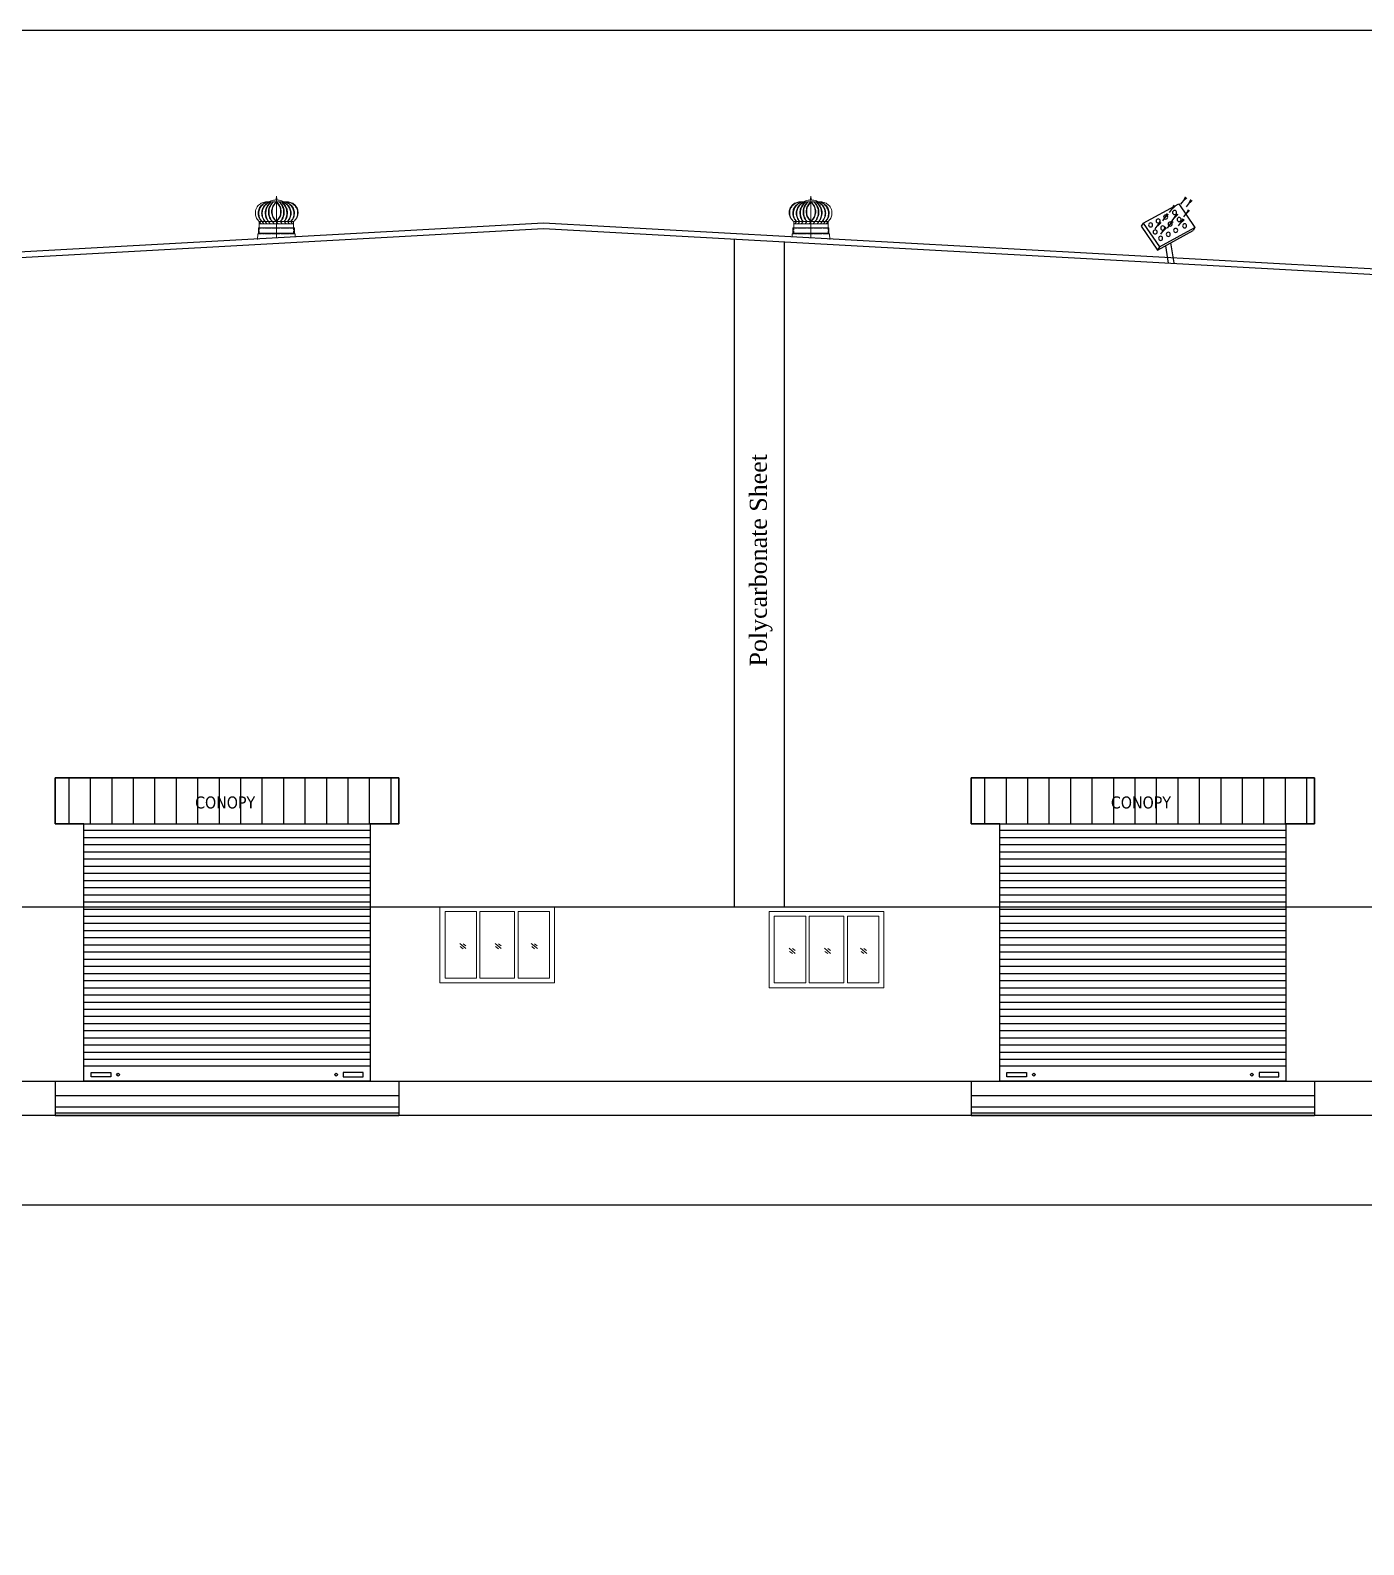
# Model space of a CAD drawing. Header units: metres. Extents: x 31037 to 31490, y -4422 to -3483.
# Drawn here: x 31251.54 to 31274.83, y -4395.07 to -4368.61 of the extents above; entities that cross this region are included whole.
import ezdxf

# ---------------------------------------------------------------- set-up
doc = ezdxf.new("R2010")
doc.units = ezdxf.units.M
doc.header["$LTSCALE"] = 30
doc.header["$MEASUREMENT"] = 0
doc.linetypes.add('DASHDOT', pattern=[1, 0.5, -0.25, 0, -0.25])
doc.layers.get('0').update_dxf_attribs({"color": 30, "lineweight": 40})
for name, color, linetype in [('COLUMN', 2, 'Continuous'), ('JSC-1A-Thin', 254, 'Continuous'), ('JSC-B-Main Wall', 20, 'Continuous')]:
    doc.layers.add(name, color=color, linetype=linetype)
for name, color, linetype, lineweight in [('DIM', 5, 'Continuous', 25), ('HAT', 8, 'Continuous', 18), ('JSC-K-Text 2', 7, 'Continuous', 20), ('JSC-S-Joinerys', 126, 'Continuous', 18), ('TEXT', 11, 'Continuous', 30), ('WINDOW', 3, 'Continuous', 30)]:
    doc.layers.add(name, color=color, linetype=linetype, lineweight=lineweight)
doc.styles.add('DIM', font='times.ttf')
doc.styles.add('JSC-Tahoma', font='tahoma.ttf')
doc.styles.add('ROMANS', font='stylu.ttf', dxfattribs={"width": 0.75})
doc.dimstyles.new('STANDARD$7', dxfattribs={"dimtxt": 0.18, "dimasz": 7, "dimexe": 0.18, "dimexo": 0.0625, "dimgap": 0.09, "dimtad": 0, "dimtih": 1, "dimtoh": 1, "dimdec": 3, "dimzin": 0, "dimdsep": 46, "dimtxsty": 'ROMANS', "dimcen": 0.09, "dimclrd": 3, "dimclrt": 2, "dimaunit": 1, "dimadec": 0, "dimazin": 0, "dimtfac": 1, "dimtdec": 3, "dimtofl": 0, "dimtmove": 2, "dimatfit": 3, "dimfxl": 0, "dimtolj": 1, "dimtzin": 0, "dimarcsym": 0})

# ---------------------------------------------------------------- blocks, each defined once
blk = doc.blocks.new('EGEGRE')
at = {"layer": 'JSC-1A-Thin', "lineweight": 9, "extrusion": (0.000697341, -0.000131776, 1)}
blk.add_line((17325.445, -5309.269, 0), (17325.436, -5309.368), dxfattribs=at)
at = {"layer": 'JSC-1A-Thin', "lineweight": 9, "extrusion": (0.000697341, -0.000131776, 1), "elevation": 12.781}
for points in [[(17325.593, -5308.71), (17325.574, -5308.71), (17325.556, -5308.712), (17325.536, -5308.717), (17325.519, -5308.724), (17325.501, -5308.731), (17325.485, -5308.74), (17325.469, -5308.752), (17325.455, -5308.764), (17325.442, -5308.779), (17325.431, -5308.793), (17325.421, -5308.809), (17325.412, -5308.827), (17325.405, -5308.844), (17325.401, -5308.862), (17325.398, -5308.881), (17325.397, -5308.9), (17325.397, -5308.919), (17325.401, -5308.938), (17325.405, -5308.957), (17325.411, -5308.974), (17325.419, -5308.992), (17325.428, -5309.008), (17325.439, -5309.023), (17325.452, -5309.038), (17325.466, -5309.05)], [(17325.625, -5308.71), (17325.606, -5308.712), (17325.587, -5308.716), (17325.569, -5308.722), (17325.551, -5308.731), (17325.535, -5308.74), (17325.52, -5308.752), (17325.505, -5308.764), (17325.493, -5308.777), (17325.48, -5308.792), (17325.471, -5308.808), (17325.462, -5308.826), (17325.456, -5308.844), (17325.451, -5308.862), (17325.448, -5308.881), (17325.447, -5308.9), (17325.447, -5308.919), (17325.449, -5308.937), (17325.453, -5308.956), (17325.459, -5308.973), (17325.468, -5308.991), (17325.476, -5309.008), (17325.487, -5309.023), (17325.499, -5309.038), (17325.514, -5309.05)], [(17325.625, -5308.71), (17325.605, -5308.715), (17325.587, -5308.721), (17325.568, -5308.729), (17325.551, -5308.739), (17325.535, -5308.75), (17325.52, -5308.764), (17325.506, -5308.779), (17325.495, -5308.793), (17325.484, -5308.811), (17325.475, -5308.829), (17325.468, -5308.847), (17325.462, -5308.867), (17325.459, -5308.885), (17325.458, -5308.905), (17325.459, -5308.926), (17325.461, -5308.946), (17325.466, -5308.965), (17325.472, -5308.984), (17325.48, -5309.002), (17325.489, -5309.019), (17325.501, -5309.035), (17325.514, -5309.05)], [(17325.652, -5308.71), (17325.633, -5308.717), (17325.614, -5308.726), (17325.597, -5308.736), (17325.581, -5308.748), (17325.567, -5308.762), (17325.553, -5308.777), (17325.541, -5308.793), (17325.531, -5308.81), (17325.523, -5308.828), (17325.516, -5308.847), (17325.512, -5308.866), (17325.508, -5308.885), (17325.507, -5308.906), (17325.508, -5308.926), (17325.512, -5308.946), (17325.516, -5308.965), (17325.523, -5308.984), (17325.532, -5309.002), (17325.542, -5309.019), (17325.553, -5309.036), (17325.568, -5309.05)], [(17325.652, -5308.71), (17325.633, -5308.718), (17325.616, -5308.729), (17325.599, -5308.741), (17325.584, -5308.754), (17325.57, -5308.768), (17325.558, -5308.785), (17325.547, -5308.802), (17325.537, -5308.82), (17325.53, -5308.839), (17325.524, -5308.858), (17325.52, -5308.878), (17325.517, -5308.899), (17325.517, -5308.919), (17325.52, -5308.939), (17325.523, -5308.959), (17325.528, -5308.98), (17325.535, -5308.998), (17325.545, -5309.017), (17325.556, -5309.033), (17325.568, -5309.049)], [(17325.679, -5308.709), (17325.662, -5308.72), (17325.645, -5308.733), (17325.631, -5308.747), (17325.617, -5308.763), (17325.605, -5308.78), (17325.595, -5308.798), (17325.586, -5308.817), (17325.579, -5308.837), (17325.574, -5308.856), (17325.57, -5308.877), (17325.569, -5308.898), (17325.57, -5308.919), (17325.572, -5308.939), (17325.577, -5308.959), (17325.583, -5308.98), (17325.592, -5308.998), (17325.602, -5309.017), (17325.613, -5309.034), (17325.626, -5309.05)], [(17325.679, -5308.709), (17325.663, -5308.722), (17325.648, -5308.737), (17325.634, -5308.754), (17325.622, -5308.77), (17325.611, -5308.789), (17325.602, -5308.808), (17325.593, -5308.828), (17325.587, -5308.848), (17325.584, -5308.869), (17325.581, -5308.89), (17325.581, -5308.911), (17325.582, -5308.932), (17325.586, -5308.954), (17325.591, -5308.974), (17325.597, -5308.994), (17325.606, -5309.013), (17325.616, -5309.032), (17325.629, -5309.05)], [(17325.593, -5308.71), (17325.939, -5308.71)], [(17325.907, -5308.71), (17325.885, -5308.699), (17325.861, -5308.691), (17325.838, -5308.684), (17325.815, -5308.679), (17325.79, -5308.676), (17325.766, -5308.675), (17325.742, -5308.676), (17325.716, -5308.679), (17325.693, -5308.684), (17325.67, -5308.691), (17325.647, -5308.699), (17325.625, -5308.71)], [(17325.713, -5308.71), (17325.698, -5308.722), (17325.683, -5308.737), (17325.67, -5308.754), (17325.659, -5308.77), (17325.649, -5308.788), (17325.641, -5308.807), (17325.634, -5308.826), (17325.629, -5308.846), (17325.626, -5308.866), (17325.625, -5308.886), (17325.626, -5308.906), (17325.629, -5308.927), (17325.633, -5308.946), (17325.639, -5308.966), (17325.647, -5308.985), (17325.657, -5309.003), (17325.668, -5309.02), (17325.681, -5309.036), (17325.695, -5309.051)], [(17325.713, -5308.709), (17325.698, -5308.725), (17325.684, -5308.743), (17325.672, -5308.761), (17325.662, -5308.781), (17325.653, -5308.801), (17325.647, -5308.821), (17325.641, -5308.844), (17325.639, -5308.865), (17325.637, -5308.887), (17325.638, -5308.909), (17325.641, -5308.931), (17325.645, -5308.952), (17325.652, -5308.973), (17325.66, -5308.994), (17325.67, -5309.013), (17325.681, -5309.032), (17325.695, -5309.05)], [(17325.765, -5308.71), (17325.75, -5308.722), (17325.735, -5308.737), (17325.723, -5308.752), (17325.712, -5308.768), (17325.702, -5308.785), (17325.694, -5308.803), (17325.688, -5308.821), (17325.684, -5308.841), (17325.681, -5308.86), (17325.68, -5308.88), (17325.681, -5308.9), (17325.684, -5308.919), (17325.689, -5308.938), (17325.695, -5308.957), (17325.703, -5308.975), (17325.713, -5308.992), (17325.724, -5309.009), (17325.737, -5309.023), (17325.751, -5309.037), (17325.767, -5309.049)], [(17325.766, -5308.71), (17325.75, -5308.725), (17325.737, -5308.741), (17325.725, -5308.758), (17325.714, -5308.777), (17325.706, -5308.797), (17325.699, -5308.817), (17325.694, -5308.837), (17325.691, -5308.858), (17325.69, -5308.88), (17325.691, -5308.901), (17325.694, -5308.922), (17325.699, -5308.943), (17325.706, -5308.963), (17325.714, -5308.983), (17325.725, -5309.001), (17325.737, -5309.019), (17325.75, -5309.035), (17325.766, -5309.05)], [(17325.754, -5308.667), (17325.777, -5308.667), (17325.777, -5308.674), (17325.754, -5308.674), (17325.754, -5308.667)], [(17325.761, -5308.637), (17325.77, -5308.637)], [(17325.761, -5308.637), (17325.761, -5308.667)], [(17325.762, -5309.05), (17325.777, -5309.035), (17325.79, -5309.019), (17325.803, -5309.001), (17325.813, -5308.983), (17325.822, -5308.963), (17325.828, -5308.943), (17325.834, -5308.922), (17325.836, -5308.901), (17325.837, -5308.88), (17325.836, -5308.858), (17325.834, -5308.837), (17325.828, -5308.817), (17325.822, -5308.797), (17325.813, -5308.777), (17325.803, -5308.758), (17325.79, -5308.741), (17325.777, -5308.725), (17325.762, -5308.71)], [(17325.762, -5309.049), (17325.777, -5309.037), (17325.791, -5309.023), (17325.804, -5309.009), (17325.815, -5308.992), (17325.825, -5308.975), (17325.834, -5308.957), (17325.84, -5308.938), (17325.844, -5308.919), (17325.848, -5308.9), (17325.848, -5308.88), (17325.848, -5308.86), (17325.844, -5308.841), (17325.84, -5308.821), (17325.834, -5308.803), (17325.826, -5308.785), (17325.817, -5308.768), (17325.806, -5308.752), (17325.793, -5308.737), (17325.779, -5308.722), (17325.763, -5308.71)], [(17325.77, -5308.637), (17325.77, -5308.667)], [(17325.833, -5309.05), (17325.846, -5309.032), (17325.858, -5309.013), (17325.868, -5308.994), (17325.876, -5308.973), (17325.882, -5308.952), (17325.887, -5308.931), (17325.89, -5308.909), (17325.89, -5308.887), (17325.889, -5308.865), (17325.886, -5308.844), (17325.881, -5308.821), (17325.874, -5308.801), (17325.866, -5308.781), (17325.855, -5308.761), (17325.844, -5308.743), (17325.83, -5308.725), (17325.815, -5308.709)], [(17325.834, -5309.051), (17325.848, -5309.036), (17325.86, -5309.02), (17325.871, -5309.003), (17325.881, -5308.985), (17325.889, -5308.966), (17325.895, -5308.946), (17325.899, -5308.927), (17325.903, -5308.906), (17325.903, -5308.886), (17325.903, -5308.866), (17325.899, -5308.846), (17325.894, -5308.826), (17325.888, -5308.807), (17325.88, -5308.788), (17325.869, -5308.77), (17325.859, -5308.754), (17325.845, -5308.737), (17325.831, -5308.722), (17325.815, -5308.71)], [(17325.9, -5309.05), (17325.912, -5309.032), (17325.922, -5309.013), (17325.931, -5308.994), (17325.937, -5308.974), (17325.942, -5308.954), (17325.946, -5308.932), (17325.947, -5308.911), (17325.946, -5308.89), (17325.944, -5308.869), (17325.941, -5308.848), (17325.935, -5308.828), (17325.927, -5308.808), (17325.917, -5308.789), (17325.907, -5308.77), (17325.894, -5308.754), (17325.88, -5308.737), (17325.865, -5308.722), (17325.849, -5308.709)], [(17325.903, -5309.05), (17325.915, -5309.034), (17325.927, -5309.017), (17325.936, -5308.998), (17325.945, -5308.98), (17325.951, -5308.959), (17325.955, -5308.939), (17325.959, -5308.919), (17325.959, -5308.898), (17325.958, -5308.877), (17325.955, -5308.856), (17325.95, -5308.837), (17325.942, -5308.817), (17325.934, -5308.798), (17325.923, -5308.78), (17325.911, -5308.763), (17325.898, -5308.747), (17325.882, -5308.733), (17325.867, -5308.72), (17325.849, -5308.709)], [(17325.961, -5309.049), (17325.973, -5309.033), (17325.983, -5309.017), (17325.992, -5308.998), (17326, -5308.98), (17326.005, -5308.959), (17326.009, -5308.939), (17326.011, -5308.919), (17326.011, -5308.899), (17326.009, -5308.878), (17326.005, -5308.858), (17325.999, -5308.839), (17325.991, -5308.82), (17325.982, -5308.802), (17325.971, -5308.785), (17325.959, -5308.768), (17325.944, -5308.754), (17325.929, -5308.741), (17325.913, -5308.729), (17325.895, -5308.718), (17325.877, -5308.71)], [(17325.961, -5309.05), (17325.974, -5309.036), (17325.986, -5309.019), (17325.997, -5309.002), (17326.005, -5308.984), (17326.012, -5308.965), (17326.017, -5308.946), (17326.02, -5308.926), (17326.02, -5308.906), (17326.02, -5308.885), (17326.017, -5308.866), (17326.012, -5308.847), (17326.005, -5308.828), (17325.997, -5308.81), (17325.987, -5308.793), (17325.974, -5308.777), (17325.961, -5308.762), (17325.946, -5308.748), (17325.931, -5308.736), (17325.914, -5308.726), (17325.896, -5308.717), (17325.877, -5308.71)], [(17325.903, -5308.71), (17325.922, -5308.712), (17325.941, -5308.716), (17325.959, -5308.722), (17325.976, -5308.731), (17325.992, -5308.74), (17326.007, -5308.752), (17326.022, -5308.764), (17326.035, -5308.777), (17326.047, -5308.792), (17326.056, -5308.808), (17326.065, -5308.826), (17326.072, -5308.844), (17326.077, -5308.862), (17326.08, -5308.881), (17326.081, -5308.9), (17326.08, -5308.919), (17326.078, -5308.937), (17326.074, -5308.956), (17326.068, -5308.973), (17326.06, -5308.991), (17326.051, -5309.008), (17326.04, -5309.023), (17326.028, -5309.038), (17326.014, -5309.05), (17326.027, -5309.035), (17326.038, -5309.019), (17326.049, -5309.002), (17326.056, -5308.984), (17326.063, -5308.965), (17326.068, -5308.946), (17326.07, -5308.926), (17326.07, -5308.905), (17326.069, -5308.885), (17326.066, -5308.867), (17326.06, -5308.847), (17326.053, -5308.829), (17326.045, -5308.811), (17326.034, -5308.793), (17326.022, -5308.779), (17326.008, -5308.764), (17325.994, -5308.75), (17325.978, -5308.739), (17325.96, -5308.729), (17325.942, -5308.721), (17325.923, -5308.715), (17325.904, -5308.71)], [(17326.065, -5309.049), (17326.08, -5309.038), (17326.093, -5309.024), (17326.106, -5309.01), (17326.116, -5308.994), (17326.126, -5308.977), (17326.133, -5308.961), (17326.138, -5308.943), (17326.142, -5308.923), (17326.144, -5308.905), (17326.144, -5308.886), (17326.142, -5308.867), (17326.138, -5308.849), (17326.132, -5308.831), (17326.125, -5308.814), (17326.116, -5308.798), (17326.105, -5308.782), (17326.092, -5308.767), (17326.079, -5308.754), (17326.063, -5308.743), (17326.049, -5308.733), (17326.031, -5308.724), (17326.013, -5308.718), (17325.995, -5308.713), (17325.977, -5308.71), (17325.958, -5308.709), (17325.939, -5308.71)], [(17326.066, -5309.05), (17326.08, -5309.038), (17326.093, -5309.023), (17326.104, -5309.008), (17326.114, -5308.992), (17326.122, -5308.974), (17326.127, -5308.957), (17326.132, -5308.938), (17326.135, -5308.919), (17326.135, -5308.9), (17326.134, -5308.881), (17326.131, -5308.862), (17326.126, -5308.844), (17326.12, -5308.827), (17326.111, -5308.809), (17326.101, -5308.793), (17326.09, -5308.779), (17326.077, -5308.764), (17326.063, -5308.752), (17326.047, -5308.74), (17326.031, -5308.731), (17326.013, -5308.724), (17325.996, -5308.717), (17325.977, -5308.712), (17325.959, -5308.71), (17325.94, -5308.71)], [(17325.441, -5309.268), (17325.466, -5309.268)], [(17325.451, -5309.159), (17326.08, -5309.159)], [(17326.08, -5309.254), (17325.451, -5309.254), (17325.451, -5309.159)], [(17325.466, -5309.05), (17326.066, -5309.05)], [(17325.466, -5309.05), (17325.497, -5309.093)], [(17325.466, -5309.159), (17325.466, -5309.05)], [(17325.466, -5309.093), (17326.066, -5309.093)], [(17325.466, -5309.169), (17325.467, -5309.169)], [(17325.466, -5309.169), (17325.466, -5309.17)], [(17325.466, -5309.172), (17325.466, -5309.173)], [(17325.466, -5309.174), (17325.466, -5309.176)], [(17325.466, -5309.176), (17325.466, -5309.178)], [(17325.466, -5309.179), (17325.466, -5309.182)], [(17325.466, -5309.182), (17325.466, -5309.184)], [(17325.466, -5309.184), (17325.466, -5309.186)], [(17325.466, -5309.187), (17325.466, -5309.19)], [(17325.466, -5309.191), (17325.466, -5309.192)], [(17325.466, -5309.193), (17325.466, -5309.195)], [(17325.466, -5309.195), (17325.466, -5309.197)], [(17325.466, -5309.199), (17325.466, -5309.201)], [(17325.466, -5309.201), (17325.466, -5309.203)], [(17325.466, -5309.203), (17325.466, -5309.205)], [(17325.466, -5309.206), (17325.466, -5309.209)], [(17325.466, -5309.209), (17325.466, -5309.211)], [(17325.466, -5309.212), (17325.466, -5309.214)], [(17325.466, -5309.214), (17325.466, -5309.217)], [(17325.466, -5309.218), (17325.466, -5309.22)], [(17325.466, -5309.22), (17325.466, -5309.222)], [(17325.466, -5309.222), (17325.466, -5309.224)], [(17325.466, -5309.225), (17325.466, -5309.228)], [(17325.466, -5309.228), (17325.466, -5309.23)], [(17325.466, -5309.231), (17325.466, -5309.232)], [(17325.466, -5309.233), (17325.466, -5309.236)], [(17325.466, -5309.237), (17325.466, -5309.239)], [(17325.466, -5309.239), (17325.466, -5309.241)], [(17325.466, -5309.241), (17325.466, -5309.243)], [(17325.466, -5309.245), (17325.466, -5309.247)], [(17325.466, -5309.247), (17325.466, -5309.249)], [(17325.466, -5309.25), (17325.466, -5309.251)], [(17325.466, -5309.252), (17325.466, -5309.255)], [(17325.466, -5309.255), (17325.466, -5309.258)], [(17325.466, -5309.258), (17325.466, -5309.26)], [(17325.466, -5309.261), (17325.466, -5309.263)], [(17325.466, -5309.264), (17325.466, -5309.266)], [(17325.466, -5309.266), (17325.466, -5309.268)], [(17325.466, -5309.268), (17325.467, -5309.268)], [(17325.468, -5309.169), (17325.47, -5309.169)], [(17325.468, -5309.268), (17325.47, -5309.268)], [(17325.47, -5309.169), (17325.472, -5309.169)], [(17325.47, -5309.268), (17325.472, -5309.268)], [(17325.474, -5309.169), (17325.475, -5309.169)], [(17325.474, -5309.268), (17325.475, -5309.268)], [(17325.476, -5309.169), (17325.478, -5309.169)], [(17325.476, -5309.268), (17325.478, -5309.268)], [(17325.478, -5309.169), (17325.48, -5309.169)], [(17325.478, -5309.268), (17325.48, -5309.268)], [(17325.481, -5309.169), (17325.483, -5309.169)], [(17325.481, -5309.268), (17325.483, -5309.268)], [(17325.484, -5309.169), (17325.486, -5309.169)], [(17325.484, -5309.268), (17325.486, -5309.268)], [(17325.487, -5309.169), (17325.489, -5309.169)], [(17325.487, -5309.268), (17325.489, -5309.268)], [(17325.489, -5309.169), (17325.491, -5309.169)], [(17325.489, -5309.268), (17325.491, -5309.268)], [(17325.493, -5309.169), (17325.494, -5309.169)], [(17325.493, -5309.268), (17325.494, -5309.268)], [(17325.495, -5309.169), (17325.497, -5309.169)], [(17325.495, -5309.268), (17325.497, -5309.268)], [(17325.497, -5309.169), (17325.499, -5309.169)], [(17325.497, -5309.268), (17325.499, -5309.268)], [(17325.501, -5309.169), (17325.502, -5309.169)], [(17325.501, -5309.268), (17325.502, -5309.268)], [(17325.503, -5309.169), (17325.505, -5309.169)], [(17325.503, -5309.268), (17325.505, -5309.268)], [(17325.505, -5309.169), (17325.507, -5309.169)], [(17325.505, -5309.268), (17325.507, -5309.268)], [(17325.508, -5309.169), (17325.51, -5309.169)], [(17325.508, -5309.268), (17325.51, -5309.268)], [(17325.512, -5309.169), (17325.513, -5309.169)], [(17325.512, -5309.268), (17325.513, -5309.268)], [(17325.514, -5309.05), (17325.545, -5309.093)], [(17325.514, -5309.169), (17325.516, -5309.169)], [(17325.514, -5309.268), (17325.516, -5309.268)], [(17325.516, -5309.169), (17325.519, -5309.169)], [(17325.516, -5309.268), (17325.519, -5309.268)], [(17325.52, -5309.169), (17325.521, -5309.169)], [(17325.52, -5309.268), (17325.521, -5309.268)], [(17325.522, -5309.169), (17325.524, -5309.169)], [(17325.522, -5309.268), (17325.524, -5309.268)], [(17325.524, -5309.169), (17325.526, -5309.169)], [(17325.524, -5309.268), (17325.526, -5309.268)], [(17325.527, -5309.169), (17325.529, -5309.169)], [(17325.527, -5309.268), (17325.529, -5309.268)], [(17325.53, -5309.169), (17325.532, -5309.169)], [(17325.53, -5309.268), (17325.532, -5309.268)], [(17325.533, -5309.169), (17325.535, -5309.169)], [(17325.533, -5309.268), (17325.535, -5309.268)], [(17325.535, -5309.169), (17325.538, -5309.169)], [(17325.535, -5309.268), (17325.538, -5309.268)], [(17325.539, -5309.169), (17325.54, -5309.169)], [(17325.539, -5309.268), (17325.54, -5309.268)], [(17325.541, -5309.169), (17325.543, -5309.169)], [(17325.541, -5309.268), (17325.543, -5309.268)], [(17325.543, -5309.169), (17325.545, -5309.169)], [(17325.543, -5309.268), (17325.545, -5309.268)], [(17325.547, -5309.169), (17325.548, -5309.169)], [(17325.547, -5309.268), (17325.548, -5309.268)], [(17325.549, -5309.169), (17325.551, -5309.169)], [(17325.549, -5309.268), (17325.551, -5309.268)], [(17325.551, -5309.169), (17325.553, -5309.169)], [(17325.551, -5309.268), (17325.553, -5309.268)], [(17325.554, -5309.169), (17325.557, -5309.169)], [(17325.554, -5309.268), (17325.557, -5309.268)], [(17325.558, -5309.169), (17325.559, -5309.169)], [(17325.558, -5309.268), (17325.559, -5309.268)], [(17325.56, -5309.169), (17325.562, -5309.169)], [(17325.56, -5309.268), (17325.562, -5309.268)], [(17325.562, -5309.169), (17325.565, -5309.169)], [(17325.562, -5309.268), (17325.565, -5309.268)], [(17325.566, -5309.169), (17325.567, -5309.169)], [(17325.566, -5309.268), (17325.567, -5309.268)], [(17325.567, -5309.05), (17325.599, -5309.093)], [(17325.568, -5309.169), (17325.57, -5309.169)], [(17325.568, -5309.268), (17325.57, -5309.268)], [(17325.57, -5309.169), (17325.572, -5309.169)], [(17325.57, -5309.268), (17325.572, -5309.268)], [(17325.574, -5309.169), (17325.576, -5309.169)], [(17325.574, -5309.268), (17325.576, -5309.268)], [(17325.576, -5309.169), (17325.578, -5309.169)], [(17325.576, -5309.268), (17325.578, -5309.268)], [(17325.579, -5309.169), (17325.581, -5309.169)], [(17325.579, -5309.268), (17325.581, -5309.268)], [(17325.581, -5309.169), (17325.584, -5309.169)], [(17325.581, -5309.268), (17325.584, -5309.268)], [(17325.585, -5309.169), (17325.586, -5309.169)], [(17325.585, -5309.268), (17325.586, -5309.268)], [(17325.587, -5309.169), (17325.589, -5309.169)], [(17325.587, -5309.268), (17325.589, -5309.268)], [(17325.589, -5309.169), (17325.592, -5309.169)], [(17325.589, -5309.268), (17325.592, -5309.268)], [(17325.593, -5309.169), (17325.595, -5309.169)], [(17325.593, -5309.268), (17325.595, -5309.268)], [(17325.595, -5309.169), (17325.597, -5309.169)], [(17325.595, -5309.268), (17325.597, -5309.268)], [(17325.597, -5309.169), (17325.599, -5309.169)], [(17325.597, -5309.268), (17325.599, -5309.268)], [(17325.6, -5309.169), (17325.603, -5309.169)], [(17325.6, -5309.268), (17325.603, -5309.268)], [(17325.604, -5309.169), (17325.605, -5309.169)], [(17325.604, -5309.268), (17325.605, -5309.268)], [(17325.606, -5309.169), (17325.608, -5309.169)], [(17325.606, -5309.268), (17325.608, -5309.268)], [(17325.608, -5309.169), (17325.611, -5309.169)], [(17325.608, -5309.268), (17325.611, -5309.268)], [(17325.612, -5309.169), (17325.614, -5309.169)], [(17325.612, -5309.268), (17325.614, -5309.268)], [(17325.614, -5309.169), (17325.616, -5309.169)], [(17325.614, -5309.268), (17325.616, -5309.268)], [(17325.616, -5309.169), (17325.618, -5309.169)], [(17325.616, -5309.268), (17325.618, -5309.268)], [(17325.62, -5309.169), (17325.622, -5309.169)], [(17325.62, -5309.268), (17325.622, -5309.268)], [(17325.622, -5309.169), (17325.624, -5309.169)], [(17325.622, -5309.268), (17325.624, -5309.268)], [(17325.625, -5309.169), (17325.627, -5309.169)], [(17325.625, -5309.268), (17325.627, -5309.268)], [(17325.626, -5309.05), (17325.658, -5309.093)], [(17325.627, -5309.169), (17325.63, -5309.169)], [(17325.627, -5309.268), (17325.63, -5309.268)], [(17325.631, -5309.169), (17325.633, -5309.169)], [(17325.631, -5309.268), (17325.633, -5309.268)], [(17325.633, -5309.169), (17325.635, -5309.169)], [(17325.633, -5309.268), (17325.635, -5309.268)], [(17325.635, -5309.169), (17325.638, -5309.169)], [(17325.635, -5309.268), (17325.638, -5309.268)], [(17325.639, -5309.169), (17325.641, -5309.169)], [(17325.639, -5309.268), (17325.641, -5309.268)], [(17325.641, -5309.169), (17325.643, -5309.169)], [(17325.641, -5309.268), (17325.643, -5309.268)], [(17325.644, -5309.169), (17325.645, -5309.169)], [(17325.644, -5309.268), (17325.645, -5309.268)], [(17325.647, -5309.169), (17325.649, -5309.169)], [(17325.647, -5309.268), (17325.649, -5309.268)], [(17325.65, -5309.169), (17325.652, -5309.169)], [(17325.65, -5309.268), (17325.652, -5309.268)], [(17325.652, -5309.169), (17325.654, -5309.169)], [(17325.652, -5309.268), (17325.654, -5309.268)], [(17325.654, -5309.169), (17325.657, -5309.169)], [(17325.654, -5309.268), (17325.657, -5309.268)], [(17325.658, -5309.169), (17325.66, -5309.169)], [(17325.658, -5309.268), (17325.66, -5309.268)], [(17325.66, -5309.169), (17325.662, -5309.169)], [(17325.66, -5309.268), (17325.662, -5309.268)], [(17325.663, -5309.169), (17325.665, -5309.169)], [(17325.663, -5309.268), (17325.665, -5309.268)], [(17325.666, -5309.169), (17325.668, -5309.169)], [(17325.666, -5309.268), (17325.668, -5309.268)], [(17325.668, -5309.169), (17325.67, -5309.169)], [(17325.668, -5309.268), (17325.67, -5309.268)], [(17325.671, -5309.169), (17325.673, -5309.169)], [(17325.671, -5309.268), (17325.673, -5309.268)], [(17325.673, -5309.169), (17325.676, -5309.169)], [(17325.673, -5309.268), (17325.676, -5309.268)], [(17325.677, -5309.169), (17325.679, -5309.169)], [(17325.677, -5309.268), (17325.679, -5309.268)], [(17325.679, -5309.169), (17325.681, -5309.169)], [(17325.679, -5309.268), (17325.681, -5309.268)], [(17325.682, -5309.169), (17325.684, -5309.169)], [(17325.682, -5309.268), (17325.684, -5309.268)], [(17325.685, -5309.169), (17325.687, -5309.169)], [(17325.685, -5309.268), (17325.687, -5309.268)], [(17325.687, -5309.169), (17325.689, -5309.169)], [(17325.687, -5309.268), (17325.689, -5309.268)], [(17325.69, -5309.169), (17325.691, -5309.169)], [(17325.69, -5309.268), (17325.691, -5309.268)], [(17325.693, -5309.169), (17325.695, -5309.169)], [(17325.693, -5309.268), (17325.695, -5309.268)], [(17325.695, -5309.05), (17325.726, -5309.093)], [(17325.696, -5309.169), (17325.698, -5309.169)], [(17325.696, -5309.268), (17325.698, -5309.268)], [(17325.698, -5309.169), (17325.7, -5309.169)], [(17325.698, -5309.268), (17325.7, -5309.268)], [(17325.702, -5309.169), (17325.703, -5309.169)], [(17325.702, -5309.268), (17325.703, -5309.268)], [(17325.704, -5309.169), (17325.706, -5309.169)], [(17325.704, -5309.268), (17325.706, -5309.268)], [(17325.706, -5309.169), (17325.708, -5309.169)], [(17325.706, -5309.268), (17325.708, -5309.268)], [(17325.709, -5309.169), (17325.711, -5309.169)], [(17325.709, -5309.268), (17325.711, -5309.268)], [(17325.712, -5309.169), (17325.714, -5309.169)], [(17325.712, -5309.268), (17325.714, -5309.268)], [(17325.714, -5309.169), (17325.716, -5309.169)], [(17325.714, -5309.268), (17325.716, -5309.268)], [(17325.717, -5309.169), (17325.719, -5309.169)], [(17325.717, -5309.268), (17325.719, -5309.268)], [(17325.721, -5309.169), (17325.722, -5309.169)], [(17325.721, -5309.268), (17325.722, -5309.268)], [(17325.723, -5309.169), (17325.725, -5309.169)], [(17325.723, -5309.268), (17325.725, -5309.268)], [(17325.725, -5309.169), (17325.727, -5309.169)], [(17325.725, -5309.268), (17325.727, -5309.268)], [(17325.728, -5309.169), (17325.73, -5309.169)], [(17325.728, -5309.268), (17325.73, -5309.268)], [(17325.731, -5309.169), (17325.733, -5309.169)], [(17325.731, -5309.268), (17325.733, -5309.268)], [(17325.733, -5309.169), (17325.735, -5309.169)], [(17325.733, -5309.268), (17325.735, -5309.268)], [(17325.736, -5309.169), (17325.738, -5309.169)], [(17325.736, -5309.268), (17325.738, -5309.268)], [(17325.739, -5309.169), (17325.741, -5309.169)], [(17325.739, -5309.268), (17325.741, -5309.268)], [(17325.742, -5309.169), (17325.744, -5309.169)], [(17325.742, -5309.268), (17325.744, -5309.268)], [(17325.744, -5309.169), (17325.746, -5309.169)], [(17325.744, -5309.268), (17325.746, -5309.268)], [(17325.748, -5309.169), (17325.749, -5309.169)], [(17325.748, -5309.268), (17325.749, -5309.268)], [(17325.75, -5309.169), (17325.752, -5309.169)], [(17325.75, -5309.268), (17325.752, -5309.268)], [(17325.752, -5309.169), (17325.754, -5309.169)], [(17325.752, -5309.268), (17325.754, -5309.268)], [(17325.755, -5309.169), (17325.757, -5309.169)], [(17325.755, -5309.268), (17325.757, -5309.268)], [(17325.758, -5309.169), (17325.76, -5309.169)], [(17325.758, -5309.268), (17325.76, -5309.268)], [(17325.76, -5309.169), (17325.762, -5309.169)], [(17325.76, -5309.268), (17325.762, -5309.268)], [(17325.762, -5309.05), (17325.794, -5309.093)], [(17325.763, -5309.169), (17325.766, -5309.169)], [(17325.763, -5309.268), (17325.766, -5309.268)], [(17325.767, -5309.169), (17325.768, -5309.169)], [(17325.767, -5309.268), (17325.768, -5309.268)], [(17325.769, -5309.169), (17325.771, -5309.169)], [(17325.769, -5309.268), (17325.771, -5309.268)], [(17325.771, -5309.169), (17325.773, -5309.169)], [(17325.771, -5309.268), (17325.773, -5309.268)], [(17325.775, -5309.169), (17325.776, -5309.169)], [(17325.775, -5309.268), (17325.776, -5309.268)], [(17325.777, -5309.169), (17325.779, -5309.169)], [(17325.777, -5309.268), (17325.779, -5309.268)], [(17325.779, -5309.169), (17325.781, -5309.169)], [(17325.779, -5309.268), (17325.781, -5309.268)], [(17325.782, -5309.169), (17325.785, -5309.169)], [(17325.782, -5309.268), (17325.785, -5309.268)], [(17325.785, -5309.169), (17325.787, -5309.169)], [(17325.785, -5309.268), (17325.787, -5309.268)], [(17325.788, -5309.169), (17325.79, -5309.169)], [(17325.788, -5309.268), (17325.79, -5309.268)], [(17325.79, -5309.169), (17325.793, -5309.169)], [(17325.79, -5309.268), (17325.793, -5309.268)], [(17325.794, -5309.169), (17325.795, -5309.169)], [(17325.794, -5309.268), (17325.795, -5309.268)], [(17325.796, -5309.169), (17325.798, -5309.169)], [(17325.796, -5309.268), (17325.798, -5309.268)], [(17325.798, -5309.169), (17325.8, -5309.169)], [(17325.798, -5309.268), (17325.8, -5309.268)], [(17325.801, -5309.169), (17325.804, -5309.169)], [(17325.801, -5309.268), (17325.804, -5309.268)], [(17325.804, -5309.169), (17325.806, -5309.169)], [(17325.804, -5309.268), (17325.806, -5309.268)], [(17325.806, -5309.169), (17325.808, -5309.169)], [(17325.806, -5309.268), (17325.808, -5309.268)], [(17325.809, -5309.169), (17325.812, -5309.169)], [(17325.809, -5309.268), (17325.812, -5309.268)], [(17325.813, -5309.169), (17325.814, -5309.169)], [(17325.813, -5309.268), (17325.814, -5309.268)], [(17325.815, -5309.169), (17325.817, -5309.169)], [(17325.815, -5309.268), (17325.817, -5309.268)], [(17325.817, -5309.169), (17325.819, -5309.169)], [(17325.817, -5309.268), (17325.819, -5309.268)], [(17325.821, -5309.169), (17325.823, -5309.169)], [(17325.821, -5309.268), (17325.823, -5309.268)], [(17325.823, -5309.169), (17325.825, -5309.169)], [(17325.823, -5309.268), (17325.825, -5309.268)], [(17325.825, -5309.169), (17325.827, -5309.169)], [(17325.825, -5309.268), (17325.827, -5309.268)], [(17325.828, -5309.169), (17325.831, -5309.169)], [(17325.828, -5309.268), (17325.831, -5309.268)], [(17325.831, -5309.169), (17325.833, -5309.169)], [(17325.831, -5309.268), (17325.833, -5309.268)], [(17325.834, -5309.05), (17325.865, -5309.093)], [(17325.834, -5309.169), (17325.836, -5309.169)], [(17325.834, -5309.268), (17325.836, -5309.268)], [(17325.836, -5309.169), (17325.839, -5309.169)], [(17325.836, -5309.268), (17325.839, -5309.268)], [(17325.84, -5309.169), (17325.842, -5309.169)], [(17325.84, -5309.268), (17325.842, -5309.268)], [(17325.842, -5309.169), (17325.844, -5309.169)], [(17325.842, -5309.268), (17325.844, -5309.268)], [(17325.844, -5309.169), (17325.846, -5309.169)], [(17325.844, -5309.268), (17325.846, -5309.268)], [(17325.848, -5309.169), (17325.85, -5309.169)], [(17325.848, -5309.268), (17325.85, -5309.268)], [(17325.85, -5309.169), (17325.852, -5309.169)], [(17325.85, -5309.268), (17325.852, -5309.268)], [(17325.853, -5309.169), (17325.854, -5309.169)], [(17325.853, -5309.268), (17325.854, -5309.268)], [(17325.855, -5309.169), (17325.858, -5309.169)], [(17325.855, -5309.268), (17325.858, -5309.268)], [(17325.859, -5309.169), (17325.861, -5309.169)], [(17325.859, -5309.268), (17325.861, -5309.268)], [(17325.861, -5309.169), (17325.863, -5309.169)], [(17325.861, -5309.268), (17325.863, -5309.268)], [(17325.864, -5309.169), (17325.866, -5309.169)], [(17325.864, -5309.268), (17325.866, -5309.268)], [(17325.867, -5309.169), (17325.869, -5309.169)], [(17325.867, -5309.268), (17325.869, -5309.268)], [(17325.869, -5309.169), (17325.871, -5309.169)], [(17325.869, -5309.268), (17325.871, -5309.268)], [(17325.872, -5309.169), (17325.873, -5309.169)], [(17325.872, -5309.268), (17325.873, -5309.268)], [(17325.874, -5309.169), (17325.877, -5309.169)], [(17325.874, -5309.268), (17325.877, -5309.268)], [(17325.877, -5309.169), (17325.88, -5309.169)], [(17325.877, -5309.268), (17325.88, -5309.268)], [(17325.88, -5309.169), (17325.882, -5309.169)], [(17325.88, -5309.268), (17325.882, -5309.268)], [(17325.883, -5309.169), (17325.885, -5309.169)], [(17325.883, -5309.268), (17325.885, -5309.268)], [(17325.886, -5309.169), (17325.888, -5309.169)], [(17325.886, -5309.268), (17325.888, -5309.268)], [(17325.888, -5309.169), (17325.89, -5309.169)], [(17325.888, -5309.268), (17325.89, -5309.268)], [(17325.891, -5309.169), (17325.892, -5309.169)], [(17325.891, -5309.268), (17325.892, -5309.268)], [(17325.894, -5309.169), (17325.896, -5309.169)], [(17325.894, -5309.268), (17325.896, -5309.268)], [(17325.896, -5309.169), (17325.898, -5309.169)], [(17325.896, -5309.268), (17325.898, -5309.268)], [(17325.899, -5309.169), (17325.9, -5309.169)], [(17325.899, -5309.268), (17325.9, -5309.268)], [(17325.901, -5309.05), (17325.934, -5309.093)], [(17325.903, -5309.169), (17325.904, -5309.169)], [(17325.903, -5309.268), (17325.904, -5309.268)], [(17325.905, -5309.169), (17325.907, -5309.169)], [(17325.905, -5309.268), (17325.907, -5309.268)], [(17325.907, -5309.169), (17325.909, -5309.169)], [(17325.907, -5309.268), (17325.909, -5309.268)], [(17325.91, -5309.169), (17325.912, -5309.169)], [(17325.91, -5309.268), (17325.912, -5309.268)], [(17325.913, -5309.169), (17325.915, -5309.169)], [(17325.913, -5309.268), (17325.915, -5309.268)], [(17325.915, -5309.169), (17325.917, -5309.169)], [(17325.915, -5309.268), (17325.917, -5309.268)], [(17325.918, -5309.169), (17325.919, -5309.169)], [(17325.918, -5309.268), (17325.919, -5309.268)], [(17325.921, -5309.169), (17325.923, -5309.169)], [(17325.921, -5309.268), (17325.923, -5309.268)], [(17325.923, -5309.169), (17325.926, -5309.169)], [(17325.923, -5309.268), (17325.926, -5309.268)], [(17325.926, -5309.169), (17325.928, -5309.169)], [(17325.926, -5309.268), (17325.928, -5309.268)], [(17325.929, -5309.169), (17325.931, -5309.169)], [(17325.929, -5309.268), (17325.931, -5309.268)], [(17325.932, -5309.169), (17325.934, -5309.169)], [(17325.932, -5309.268), (17325.934, -5309.268)], [(17325.934, -5309.169), (17325.936, -5309.169)], [(17325.934, -5309.268), (17325.936, -5309.268)], [(17325.937, -5309.169), (17325.939, -5309.169)], [(17325.937, -5309.268), (17325.939, -5309.268)], [(17325.94, -5309.169), (17325.942, -5309.169)], [(17325.94, -5309.268), (17325.942, -5309.268)], [(17325.942, -5309.169), (17325.944, -5309.169)], [(17325.942, -5309.268), (17325.944, -5309.268)], [(17325.945, -5309.169), (17325.946, -5309.169)], [(17325.945, -5309.268), (17325.946, -5309.268)], [(17325.949, -5309.169), (17325.95, -5309.169)], [(17325.949, -5309.268), (17325.95, -5309.268)], [(17325.951, -5309.169), (17325.953, -5309.169)], [(17325.951, -5309.268), (17325.953, -5309.268)], [(17325.953, -5309.169), (17325.955, -5309.169)], [(17325.953, -5309.268), (17325.955, -5309.268)], [(17325.956, -5309.169), (17325.958, -5309.169)], [(17325.956, -5309.268), (17325.958, -5309.268)], [(17325.959, -5309.169), (17325.961, -5309.169)], [(17325.959, -5309.268), (17325.961, -5309.268)], [(17325.961, -5309.05), (17325.992, -5309.093)], [(17325.961, -5309.169), (17325.963, -5309.169)], [(17325.961, -5309.268), (17325.963, -5309.268)], [(17325.964, -5309.169), (17325.965, -5309.169)], [(17325.964, -5309.268), (17325.965, -5309.268)], [(17325.967, -5309.169), (17325.969, -5309.169)], [(17325.967, -5309.268), (17325.969, -5309.268)], [(17325.969, -5309.169), (17325.971, -5309.169)], [(17325.969, -5309.268), (17325.971, -5309.268)], [(17325.972, -5309.169), (17325.974, -5309.169)], [(17325.972, -5309.268), (17325.974, -5309.268)], [(17325.976, -5309.169), (17325.977, -5309.169)], [(17325.976, -5309.268), (17325.977, -5309.268)], [(17325.978, -5309.169), (17325.98, -5309.169)], [(17325.978, -5309.268), (17325.98, -5309.268)], [(17325.98, -5309.169), (17325.982, -5309.169)], [(17325.98, -5309.268), (17325.982, -5309.268)], [(17325.983, -5309.169), (17325.985, -5309.169)], [(17325.983, -5309.268), (17325.985, -5309.268)], [(17325.986, -5309.169), (17325.988, -5309.169)], [(17325.986, -5309.268), (17325.988, -5309.268)], [(17325.988, -5309.169), (17325.99, -5309.169)], [(17325.988, -5309.268), (17325.99, -5309.268)], [(17325.991, -5309.169), (17325.994, -5309.169)], [(17325.991, -5309.268), (17325.994, -5309.268)], [(17325.994, -5309.169), (17325.996, -5309.169)], [(17325.994, -5309.268), (17325.996, -5309.268)], [(17325.997, -5309.169), (17325.999, -5309.169)], [(17325.997, -5309.268), (17325.999, -5309.268)], [(17325.999, -5309.169), (17326.001, -5309.169)], [(17325.999, -5309.268), (17326.001, -5309.268)], [(17326.002, -5309.169), (17326.004, -5309.169)], [(17326.002, -5309.268), (17326.004, -5309.268)], [(17326.005, -5309.169), (17326.007, -5309.169)], [(17326.005, -5309.268), (17326.007, -5309.268)], [(17326.007, -5309.169), (17326.009, -5309.169)], [(17326.007, -5309.268), (17326.009, -5309.268)], [(17326.01, -5309.169), (17326.013, -5309.169)], [(17326.01, -5309.268), (17326.013, -5309.268)], [(17326.013, -5309.169), (17326.015, -5309.169)], [(17326.013, -5309.268), (17326.015, -5309.268)], [(17326.016, -5309.05), (17326.047, -5309.093)], [(17326.016, -5309.169), (17326.017, -5309.169)], [(17326.016, -5309.268), (17326.017, -5309.268)], [(17326.018, -5309.169), (17326.02, -5309.169)], [(17326.018, -5309.268), (17326.02, -5309.268)], [(17326.022, -5309.169), (17326.023, -5309.169)], [(17326.022, -5309.268), (17326.023, -5309.268)], [(17326.024, -5309.169), (17326.026, -5309.169)], [(17326.024, -5309.268), (17326.026, -5309.268)], [(17326.026, -5309.169), (17326.028, -5309.169)], [(17326.026, -5309.268), (17326.028, -5309.268)], [(17326.029, -5309.169), (17326.032, -5309.169)], [(17326.029, -5309.268), (17326.032, -5309.268)], [(17326.032, -5309.169), (17326.034, -5309.169)], [(17326.032, -5309.268), (17326.034, -5309.268)], [(17326.035, -5309.169), (17326.036, -5309.169)], [(17326.035, -5309.268), (17326.036, -5309.268)], [(17326.037, -5309.169), (17326.04, -5309.169)], [(17326.037, -5309.268), (17326.04, -5309.268)], [(17326.04, -5309.169), (17326.042, -5309.169)], [(17326.04, -5309.268), (17326.042, -5309.268)], [(17326.043, -5309.169), (17326.045, -5309.169)], [(17326.043, -5309.268), (17326.045, -5309.268)], [(17326.045, -5309.169), (17326.047, -5309.169)], [(17326.045, -5309.268), (17326.047, -5309.268)], [(17326.049, -5309.169), (17326.051, -5309.169)], [(17326.049, -5309.268), (17326.051, -5309.268)], [(17326.051, -5309.169), (17326.053, -5309.169)], [(17326.051, -5309.268), (17326.053, -5309.268)], [(17326.054, -5309.169), (17326.055, -5309.169)], [(17326.054, -5309.268), (17326.055, -5309.268)], [(17326.056, -5309.169), (17326.059, -5309.169)], [(17326.056, -5309.268), (17326.059, -5309.268)], [(17326.059, -5309.169), (17326.061, -5309.169)], [(17326.059, -5309.268), (17326.061, -5309.268)], [(17326.062, -5309.169), (17326.063, -5309.169)], [(17326.062, -5309.268), (17326.063, -5309.268)], [(17326.064, -5309.169), (17326.066, -5309.169)], [(17326.064, -5309.268), (17326.066, -5309.268)], [(17326.066, -5309.159), (17326.066, -5309.05)], [(17326.066, -5309.169), (17326.066, -5309.17)], [(17326.066, -5309.172), (17326.066, -5309.173)], [(17326.066, -5309.174), (17326.066, -5309.176)], [(17326.066, -5309.176), (17326.066, -5309.178)], [(17326.066, -5309.179), (17326.066, -5309.182)], [(17326.066, -5309.182), (17326.066, -5309.184)], [(17326.066, -5309.184), (17326.066, -5309.186)], [(17326.066, -5309.187), (17326.066, -5309.19)], [(17326.066, -5309.191), (17326.066, -5309.192)], [(17326.066, -5309.193), (17326.066, -5309.195)], [(17326.066, -5309.195), (17326.066, -5309.197)], [(17326.066, -5309.199), (17326.066, -5309.201)], [(17326.066, -5309.201), (17326.066, -5309.203)], [(17326.066, -5309.203), (17326.066, -5309.205)], [(17326.066, -5309.206), (17326.066, -5309.209)], [(17326.066, -5309.209), (17326.066, -5309.211)], [(17326.066, -5309.212), (17326.066, -5309.214)], [(17326.066, -5309.214), (17326.066, -5309.217)], [(17326.066, -5309.218), (17326.066, -5309.22)], [(17326.066, -5309.22), (17326.066, -5309.222)], [(17326.066, -5309.222), (17326.066, -5309.224)], [(17326.066, -5309.225), (17326.066, -5309.228)], [(17326.066, -5309.228), (17326.066, -5309.23)], [(17326.066, -5309.231), (17326.066, -5309.232)], [(17326.066, -5309.233), (17326.066, -5309.236)], [(17326.066, -5309.237), (17326.066, -5309.239)], [(17326.066, -5309.239), (17326.066, -5309.241)], [(17326.066, -5309.241), (17326.066, -5309.243)], [(17326.066, -5309.245), (17326.066, -5309.247)], [(17326.066, -5309.247), (17326.066, -5309.249)], [(17326.066, -5309.25), (17326.066, -5309.251)], [(17326.066, -5309.252), (17326.066, -5309.255)], [(17326.066, -5309.255), (17326.066, -5309.258)], [(17326.066, -5309.258), (17326.066, -5309.26)], [(17326.066, -5309.261), (17326.066, -5309.263)], [(17326.066, -5309.264), (17326.066, -5309.266)], [(17326.066, -5309.266), (17326.066, -5309.268)], [(17326.091, -5309.268), (17326.066, -5309.268)], [(17326.08, -5309.254), (17326.08, -5309.159)], [(17326.091, -5309.268), (17326.094, -5309.315)]]:
    blk.add_lwpolyline(points, dxfattribs=at)
at = {"layer": 'JSC-1A-Thin', "linetype": 'DASHDOT', "lineweight": 9, "extrusion": (0.000697341, -0.000131776, 1), "elevation": 12.781}
blk.add_lwpolyline([(17325.766, -5308.611), (17325.766, -5309.34)], dxfattribs=at)
blk = doc.blocks.new('1500')
at = {"layer": 'JSC-S-Joinerys'}
for p, q in [((270, 1125, 0), (270, 75, 0)), ((326, 1125, 0), (326, 75, 0)), ((-632, 540), (-533, 621)), ((-629, 587), (-589, 617)), ((-586, 538), (-543, 572)), ((-65, 540), (33, 621)), ((-62, 587), (-23, 617)), ((-19, 538), (24, 572)), ((490, 540), (589, 621)), ((493, 587), (533, 617)), ((536, 538), (579, 572))]:
    blk.add_line(p, q, dxfattribs=at)
for points in [[(900, 0), (-900, 0), (-900, 1200), (900, 1200)], [(-328, 75), (-825, 75), (-825, 1125), (-328, 1125)]]:
    blk.add_lwpolyline(points, close=True, dxfattribs=at)
for points in [[(270, 1125), (-273, 1125), (-273, 75), (270, 75)], [(326, 75), (820, 75), (820, 1125), (326, 1125)]]:
    blk.add_lwpolyline(points, dxfattribs=at)
blk = doc.blocks.new('WFGRFGFGSW')
at = {"layer": 'COLUMN', "color": 7}
for p, q in [((17313.646, -5254.599, 0), (17313.362, -5255.013, 0)), ((17314.267, -5254.94, 0), (17313.646, -5254.599, 0)), ((17313.362, -5255.013, 0), (17313.394, -5255.068, 0)), ((17313.982, -5255.355, 0), (17313.362, -5255.013, 0)), ((17314.267, -5254.94, 0), (17313.982, -5255.355, 0)), ((17314.299, -5254.994, 0), (17314.014, -5255.409, 0)), ((17314.267, -5254.94, 0), (17314.299, -5254.994, 0)), ((17314.014, -5255.409, 0), (17313.394, -5255.068, 0)), ((17313.786, -5255.284, 0), (17313.732, -5255.633, 0)), ((17313.876, -5255.333, 0), (17313.829, -5255.638, 0)), ((17313.982, -5255.355, 0), (17314.014, -5255.409, 0))]:
    blk.add_line(p, q, dxfattribs=at)
for centre in [(17313.718, -5254.753, 0), (17313.543, -5254.986, 0), (17313.638, -5254.875, 0), (17313.794, -5254.954, 0), (17313.874, -5254.832, 0), (17313.924, -5255.023, 0), (17314.004, -5254.901, 0), (17314.137, -5254.97, 0), (17313.699, -5255.066, 0), (17313.828, -5255.134, 0), (17313.962, -5255.204, 0), (17314.057, -5255.092, 0)]:
    blk.add_circle(centre, 0.0359, dxfattribs=at)
for points in [[(17313.511, -5254.654, 0), (17313.441, -5254.559, 0)], [(17313.511, -5254.654, 0), (17313.441, -5254.559, 0)], [(17313.555, -5254.83, 0), (17313.485, -5254.736, 0)], [(17313.555, -5254.83, 0), (17313.485, -5254.736, 0)], [(17313.606, -5254.607, 0), (17313.535, -5254.513, 0)], [(17313.807, -5254.752, 0), (17313.737, -5254.657, 0)], [(17313.647, -5254.988, 0), (17313.577, -5254.893, 0)], [(17313.758, -5254.896, 0), (17313.687, -5254.801, 0)], [(17313.842, -5255.024, 0), (17313.771, -5254.929, 0)], [(17313.925, -5254.896, 0), (17313.855, -5254.802, 0)], [(17314.054, -5255.04, 0), (17313.984, -5254.946, 0)], [(17313.957, -5255.13, 0), (17313.886, -5255.035, 0)]]:
    blk.add_leader(points, dimstyle='STANDARD$7', override={"dimscale": 3, "dimasz": 0.05, "dimexe": 0.09375, "dimtih": 0, "dimtoh": 0, "dimdec": 2, "dimpost": '\\X', "dimtxsty": 'DIM', "dimcen": 0.15625, "dimse1": 1, "dimse2": 1, "dimsd1": 1, "dimsd2": 1, "dimclrd": 4, "dimclre": 4, "dimtdec": 2, "dimtix": 1}, dxfattribs=at)

msp = doc.modelspace()

# ---------------------------------------------------------------- hatches: boundary and pattern name
at = {"layer": 'HAT', "lineweight": 25}
h = msp.add_hatch(dxfattribs=at)
h.set_pattern_fill('ANSI31', color=0, scale=3, angle=45, style=0)
h.set_pattern_definition([(90, (15924.84363, -464.16575), (-0.375, 1e-16), [])])
h.paths.add_polyline_path([(31257.97762, -4381.67332), (31251.97762, -4381.67332), (31251.97762, -4382.47332), (31257.97762, -4382.47332)])
h.paths.add_polyline_path([(31254.36507, -4382.26592), (31255.5769, -4382.26592), (31255.5769, -4381.9378), (31254.36507, -4381.9378)], flags=24)
h = msp.add_hatch(dxfattribs=at)
h.set_pattern_fill('ANSI31', color=0, scale=3, angle=45, style=0)
h.set_pattern_definition([(90, (15940.8422, -464.16575), (-0.375, 1e-16), [])])
h.paths.add_polyline_path([(31273.97621, -4381.67332), (31267.97621, -4381.67332), (31267.97621, -4382.47332), (31273.97621, -4382.47332)])
h.paths.add_polyline_path([(31270.36365, -4382.26592), (31271.57549, -4382.26592), (31271.57549, -4381.9378), (31270.36365, -4381.9378)], flags=24)
h = msp.add_hatch(dxfattribs=at)
h.set_pattern_fill('ANSI31', color=0, angle=135, style=0)
h.set_pattern_definition([(180, (15924.84363, -445.83903), (0, -0.125), [])])
h.paths.add_polyline_path([(31252.47762, -4382.47332), (31252.47762, -4386.70618), (31257.47762, -4386.70618), (31257.47762, -4382.47332)])
h = msp.add_hatch(dxfattribs=at)
h.set_pattern_fill('ANSI31', color=0, angle=135, style=0)
h.set_pattern_definition([(180, (15940.84221, -445.83903), (0, -0.125), [])])
h.paths.add_polyline_path([(31268.47621, -4382.47332), (31268.47621, -4386.70618), (31273.47621, -4386.70618), (31273.47621, -4382.47332)])

# ---------------------------------------------------------------- linework, layer by layer
at = {"color": 0, "lineweight": 25}
for p, q in [((31263.84311, -4383.92332), (31263.84311, -4372.25796)), ((31264.71809, -4383.92332), (31264.71809, -4372.30637)), ((31211.28062, -4383.92332), (31293.77861, -4383.92332)), ((31252.47762, -4386.70618, -0.00074), (31257.47762, -4386.70618, -0.00074)), ((31268.47621, -4386.70618, -0.00074), (31273.47621, -4386.70618, -0.00074)), ((31169.33861, -4386.97332), (31296.65861, -4386.97332)), ((31251.97762, -4386.97332, -0.00062), (31251.97762, -4387.57332, -0.00062)), ((31257.97762, -4386.97332, -0.00062), (31257.97762, -4387.57332, -0.00062)), ((31267.97621, -4386.97332, -0.00062), (31267.97621, -4387.57332, -0.00062)), ((31273.97621, -4386.97332, -0.00062), (31273.97621, -4387.57332, -0.00062)), ((31298.65861, -4387.57332), (31167.30076, -4387.57332))]:
    msp.add_line(p, q, dxfattribs=at)
for points in [[(31167.82867, -4373.87867), (31195.40861, -4371.97332), (31224.35861, -4373.97332), (31260.50861, -4371.97332), (31295.28496, -4373.89733)], [(31167.83556, -4373.97843), (31195.40861, -4372.07356), (31224.35792, -4374.07351), (31260.50861, -4372.07348), (31295.27944, -4373.99717)]]:
    msp.add_lwpolyline(points, dxfattribs=at)
at = {"color": 0, "lineweight": 25, "elevation": -0.00074}
for points in [[(31257.97762, -4381.67332), (31251.97762, -4381.67332), (31251.97762, -4382.47332), (31257.97762, -4382.47332)], [(31273.97621, -4381.67332), (31267.97621, -4381.67332), (31267.97621, -4382.47332), (31273.97621, -4382.47332)], [(31252.60153, -4386.81795), (31252.94763, -4386.81795), (31252.94763, -4386.89514), (31252.60153, -4386.89514)], [(31257.35371, -4386.81795), (31257.00762, -4386.81795), (31257.00762, -4386.89514), (31257.35371, -4386.89514)], [(31268.60012, -4386.81795), (31268.94621, -4386.81795), (31268.94621, -4386.89514), (31268.60012, -4386.89514)], [(31273.3523, -4386.81795), (31273.0062, -4386.81795), (31273.0062, -4386.89514), (31273.3523, -4386.89514)]]:
    msp.add_lwpolyline(points, close=True, dxfattribs=at)
at = {"color": 0, "lineweight": 25}
for centre in [(31253.07298, -4386.85888, -0.00074), (31256.88227, -4386.85888, -0.00074), (31269.07156, -4386.85888, -0.00074), (31272.88085, -4386.85888, -0.00074)]:
    msp.add_circle(centre, 0.0243, dxfattribs=at)
at = {"layer": 'DIM', "color": 0, "lineweight": 25}
for p, q in [((31251.97762, -4382.47332, -0.00074), (31251.97762, -4381.67332, -0.00074)), ((31251.97762, -4381.67332, -0.00074), (31257.97762, -4381.67332, -0.00074)), ((31257.97762, -4381.67332, -0.00074), (31257.97762, -4382.47332, -0.00074)), ((31267.97621, -4382.47332, -0.00074), (31267.97621, -4381.67332, -0.00074)), ((31267.97621, -4381.67332, -0.00074), (31273.97621, -4381.67332, -0.00074)), ((31273.97621, -4381.67332, -0.00074), (31273.97621, -4382.47332, -0.00074)), ((31252.47762, -4382.47332, -0.00074), (31251.97762, -4382.47332, -0.00074)), ((31252.47762, -4383.92332, -0.00074), (31252.47762, -4382.47332, -0.00074)), ((31257.97762, -4382.47332, -0.00074), (31257.47762, -4382.47332, -0.00074)), ((31257.47762, -4382.47332, -0.00074), (31257.47762, -4383.92332, -0.00074)), ((31268.47621, -4382.47332, -0.00074), (31267.97621, -4382.47332, -0.00074)), ((31268.47621, -4383.92332, -0.00074), (31268.47621, -4382.47332, -0.00074)), ((31273.97621, -4382.47332, -0.00074), (31273.47621, -4382.47332, -0.00074)), ((31273.47621, -4382.47332, -0.00074), (31273.47621, -4383.92332, -0.00074)), ((31257.47762, -4383.92332, -0.00074), (31258.09193, -4383.92332, -0.00074)), ((31273.47621, -4383.92332, -0.00074), (31274.09052, -4383.92332, -0.00074)), ((31227.49127, -4389.13503), (31293.77861, -4389.13503))]:
    msp.add_line(p, q, dxfattribs=at)
msp.add_lwpolyline([(31162.57356, -4421.53702), (31162.57356, -4368.60832), (31313.93304, -4368.60832), (31313.93304, -4421.53702)], close=True, dxfattribs=at)
at = {"layer": 'HAT', "color": 0, "lineweight": 25}
for p, q in [((31251.97762, -4387.22332, -0.00062), (31257.97762, -4387.22332, -0.00062)), ((31267.97621, -4387.22332, -0.00062), (31273.97621, -4387.22332, -0.00062)), ((31251.97762, -4387.42332, -0.00062), (31257.97762, -4387.42332, -0.00062)), ((31251.97762, -4387.52332, -0.00062), (31257.97762, -4387.52332, -0.00062)), ((31267.97621, -4387.42332, -0.00062), (31273.97621, -4387.42332, -0.00062)), ((31267.97621, -4387.52332, -0.00062), (31273.97621, -4387.52332, -0.00062)), ((31251.97762, -4387.57332, -0.00062), (31257.97762, -4387.57332, -0.00062)), ((31267.97621, -4387.57332, -0.00062), (31273.97621, -4387.57332, -0.00062))]:
    msp.add_line(p, q, dxfattribs=at)
at = {"layer": 'WINDOW', "color": 0, "lineweight": 25, "elevation": -0.00074}
for points in [[(31252.47762, -4382.47332), (31257.47762, -4382.47332), (31257.47762, -4386.97332), (31252.47762, -4386.97332)], [(31268.47621, -4382.47332), (31273.47621, -4382.47332), (31273.47621, -4386.97332), (31268.47621, -4386.97332)]]:
    msp.add_lwpolyline(points, close=True, dxfattribs=at)

# ---------------------------------------------------------------- block references
at = {"color": 0, "lineweight": 25}
msp.add_blockref('EGEGRE', (13930.07075, 937.10312, 0.00046), dxfattribs=at)
at = {"color": 0, "lineweight": 25, "xscale": -1}
for name, p in [('EGEGRE', (48590.94646, 937.10312, 0.00046)), ('WFGRFGFGSW', (48585.24792, 882.96056, 0.00012))]:
    msp.add_blockref(name, p, dxfattribs=at)
at = {"layer": 'JSC-B-Main Wall', "color": 0, "lineweight": 25, "xscale": -0.0011111111089122, "yscale": 0.0011111111125501, "zscale": 0.0011111111117591}
for p in [(31259.6963, -4385.25666, -0.00037), (31265.44946, -4385.33999, -0.00037)]:
    msp.add_blockref('1500', p, dxfattribs=at)

# ---------------------------------------------------------------- texts
at = {"layer": 'JSC-K-Text 2', "color": 0, "lineweight": 25, "style": 'JSC-Tahoma'}
for p in [(31254.41975, -4382.20686, -0.0013), (31270.41834, -4382.20686, -0.0013)]:
    msp.add_text('CONOPY', height=0.21, dxfattribs=at).set_placement(p)
at = {"layer": 'TEXT', "color": 0, "lineweight": 25, "style": 'DIM'}
msp.add_text('Polycarbonate Sheet', height=0.3, rotation=90, dxfattribs=at).set_placement((31264.40828, -4379.72612, 0))

doc.saveas('drawing.dxf')
